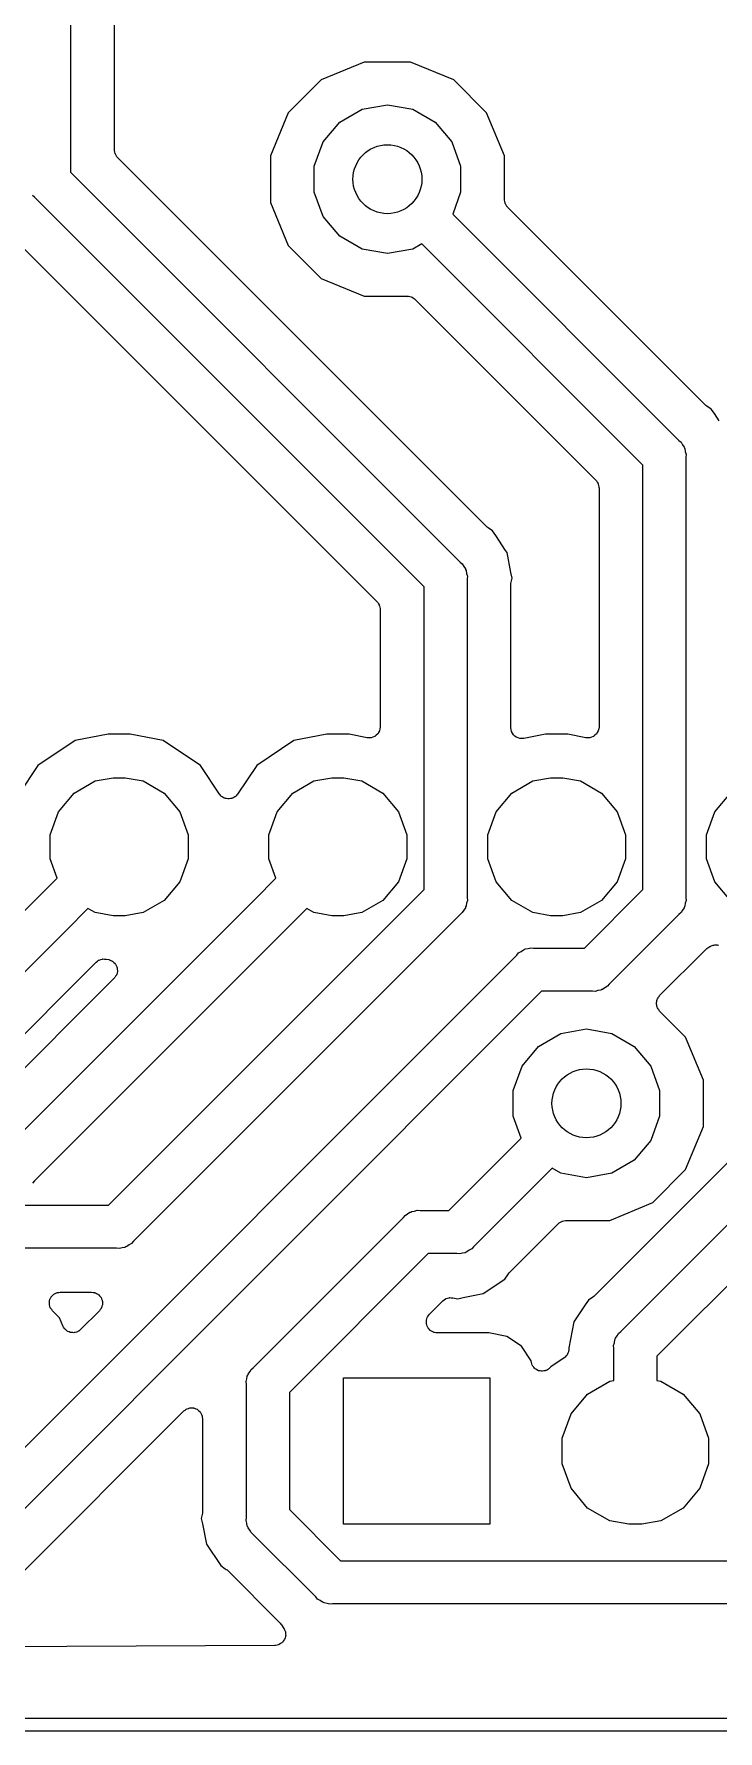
# Model space of a CAD drawing. Extents: x 92.1 to 192.1, y -135.1 to -45.9.
# Drawn here: x 171.53 to 179.47, y -135.07 to -115.38 of the extents above; entities that cross this region are included whole.
import ezdxf

# ---------------------------------------------------------------- set-up
doc = ezdxf.new("R2010")
doc.units = 0
doc.header["$MEASUREMENT"] = 0
doc.layers.add('BLACK', color=7, linetype='CONTINUOUS')

msp = doc.modelspace()

# ---------------------------------------------------------------- linework, layer by layer
at = {"layer": 'BLACK', "linetype": 'CONTINUOUS'}
for p, q in [((171.954, -112.518), (171.954, -116.99)), ((172.462, -116.727), (172.462, -113.153)), ((175.362, -115.712), (174.863, -115.918)), ((175.902, -115.712), (175.362, -115.712)), ((176.402, -115.918), (175.902, -115.712)), ((174.863, -115.918), (174.481, -116.3)), ((176.784, -116.3), (176.402, -115.918)), ((174.481, -116.3), (174.274, -116.8)), ((175.078, -116.408), (175.337, -116.259)), ((175.337, -116.259), (175.632, -116.207)), ((175.632, -116.207), (175.928, -116.259)), ((175.928, -116.259), (176.187, -116.408)), ((176.99, -116.8), (176.784, -116.3)), ((174.885, -116.638), (175.078, -116.408)), ((176.187, -116.408), (176.38, -116.638)), ((172.463, -116.733), (172.462, -116.727)), ((172.462, -116.738), (172.463, -116.733)), ((172.467, -116.755), (172.462, -116.738)), ((172.47, -116.771), (172.467, -116.755)), ((174.782, -116.92), (174.885, -116.638)), ((176.38, -116.638), (176.482, -116.92)), ((172.472, -116.776), (172.47, -116.771)), ((172.474, -116.781), (172.472, -116.776)), ((172.483, -116.795), (172.474, -116.781)), ((172.492, -116.809), (172.483, -116.795)), ((172.496, -116.813), (172.492, -116.809)), ((172.499, -116.817), (172.496, -116.813)), ((176.781, -121.099), (172.499, -116.817)), ((174.274, -116.8), (174.274, -117.34)), ((174.782, -117.22), (174.782, -116.92)), ((176.482, -116.92), (176.482, -117.22)), ((176.99, -117.303), (176.99, -116.8)), ((171.954, -116.99), (176.476, -121.512)), ((171.535, -117.278), (171.51, -117.257)), ((176.057, -121.8), (171.535, -117.278)), ((174.274, -117.34), (174.481, -117.839)), ((174.885, -117.501), (174.782, -117.22)), ((176.482, -117.22), (176.39, -117.474)), ((176.991, -117.309), (176.99, -117.303)), ((176.991, -117.314), (176.991, -117.309)), ((176.995, -117.33), (176.991, -117.314)), ((176.998, -117.347), (176.995, -117.33)), ((177.001, -117.351), (176.998, -117.347)), ((177.002, -117.357), (177.001, -117.351)), ((175.078, -117.731), (174.885, -117.501)), ((176.39, -117.474), (179.016, -120.1)), ((177.012, -117.37), (177.002, -117.357)), ((177.02, -117.385), (177.012, -117.37)), ((177.024, -117.388), (177.02, -117.385)), ((177.028, -117.393), (177.024, -117.388)), ((179.321, -119.686), (177.028, -117.393)), ((171.23, -117.692), (175.512, -121.974)), ((175.337, -117.881), (175.078, -117.731)), ((174.481, -117.839), (174.863, -118.221)), ((175.632, -117.933), (175.337, -117.881)), ((175.928, -117.881), (175.632, -117.933)), ((176.03, -117.821), (175.928, -117.881)), ((178.597, -120.388), (176.03, -117.821)), ((174.863, -118.221), (175.362, -118.428)), ((175.362, -118.428), (175.866, -118.428)), ((175.866, -118.428), (175.871, -118.429)), ((175.871, -118.429), (175.877, -118.428)), ((175.877, -118.428), (175.893, -118.432)), ((175.893, -118.432), (175.909, -118.435)), ((175.909, -118.435), (175.914, -118.438)), ((175.914, -118.438), (175.919, -118.44)), ((175.919, -118.44), (175.933, -118.449)), ((175.933, -118.449), (175.947, -118.457)), ((175.947, -118.457), (175.951, -118.462)), ((175.951, -118.462), (175.956, -118.465)), ((175.956, -118.465), (178.052, -120.561)), ((179.331, -119.694), (179.321, -119.686)), ((179.34, -119.702), (179.331, -119.694)), ((179.393, -119.738), (179.34, -119.702)), ((179.429, -119.79), (179.393, -119.738)), ((179.483, -119.872), (179.429, -119.79)), ((179.016, -120.1), (179.041, -120.121)), ((179.041, -120.121), (179.058, -120.15)), ((179.058, -120.15), (179.077, -120.177)), ((179.077, -120.177), (179.08, -120.188)), ((179.08, -120.188), (179.085, -120.197)), ((179.085, -120.197), (179.091, -120.23)), ((179.091, -120.23), (179.1, -120.262)), ((179.1, -120.262), (179.097, -120.295)), ((179.097, -120.295), (179.097, -125.405)), ((178.597, -125.312), (178.597, -120.388)), ((178.052, -120.561), (178.055, -120.565)), ((178.055, -120.565), (178.059, -120.569)), ((178.059, -120.569), (178.067, -120.583)), ((178.067, -120.583), (178.077, -120.597)), ((178.077, -120.597), (178.078, -120.602)), ((178.078, -120.602), (178.081, -120.607)), ((178.081, -120.607), (178.084, -120.624)), ((178.084, -120.624), (178.088, -120.64)), ((178.088, -120.64), (178.088, -120.645)), ((178.088, -120.645), (178.089, -120.651)), ((178.089, -120.651), (178.089, -123.425)), ((176.791, -121.106), (176.781, -121.099)), ((176.8, -121.115), (176.791, -121.106)), ((176.853, -121.15), (176.8, -121.115)), ((176.889, -121.203), (176.853, -121.15)), ((177.005, -121.377), (176.889, -121.203)), ((176.889, -121.203), (176.889, -121.203)), ((177.021, -121.401), (177.005, -121.377)), ((177.067, -121.634), (177.021, -121.401)), ((176.476, -121.512), (176.501, -121.534)), ((176.501, -121.534), (176.518, -121.562)), ((176.518, -121.562), (176.537, -121.59)), ((176.537, -121.59), (176.54, -121.6)), ((176.54, -121.6), (176.545, -121.61)), ((176.545, -121.61), (176.551, -121.643)), ((176.551, -121.643), (176.56, -121.675)), ((176.56, -121.675), (176.557, -121.708)), ((177.08, -121.697), (177.067, -121.634)), ((177.067, -121.634), (177.067, -121.634)), ((176.057, -125.312), (176.057, -121.8)), ((176.557, -121.708), (176.557, -125.405)), ((177.065, -121.784), (177.067, -121.772)), ((177.065, -123.433), (177.065, -121.784)), ((177.067, -121.759), (177.08, -121.697)), ((177.067, -121.772), (177.067, -121.759)), ((175.512, -121.974), (175.515, -121.978)), ((175.515, -121.978), (175.519, -121.982)), ((175.519, -121.982), (175.527, -121.996)), ((175.527, -121.996), (175.537, -122.01)), ((175.537, -122.01), (175.538, -122.015)), ((175.538, -122.015), (175.541, -122.02)), ((175.541, -122.02), (175.544, -122.036)), ((175.544, -122.036), (175.548, -122.052)), ((175.548, -122.052), (175.548, -122.058)), ((175.548, -122.058), (175.549, -122.063)), ((175.549, -122.063), (175.549, -123.425)), ((175.545, -123.448), (175.541, -123.469)), ((175.549, -123.428), (175.545, -123.448)), ((175.549, -123.425), (175.549, -123.426)), ((175.549, -123.426), (175.549, -123.428)), ((177.065, -123.434), (177.065, -123.433)), ((177.065, -123.436), (177.065, -123.434)), ((177.069, -123.456), (177.065, -123.436)), ((177.072, -123.476), (177.069, -123.456)), ((178.085, -123.448), (178.081, -123.469)), ((178.089, -123.428), (178.085, -123.448)), ((178.089, -123.425), (178.089, -123.426)), ((178.089, -123.426), (178.089, -123.428)), ((172.006, -123.583), (171.574, -123.873)), ((172.388, -123.508), (172.006, -123.583)), ((172.646, -123.508), (172.388, -123.508)), ((173.027, -123.583), (172.646, -123.508)), ((173.46, -123.873), (173.027, -123.583)), ((174.546, -123.583), (174.114, -123.873)), ((174.928, -123.508), (174.546, -123.583)), ((175.186, -123.508), (174.928, -123.508)), ((175.397, -123.55), (175.186, -123.508)), ((175.398, -123.55), (175.397, -123.55)), ((175.4, -123.55), (175.398, -123.55)), ((175.42, -123.55), (175.4, -123.55)), ((175.441, -123.551), (175.42, -123.55)), ((175.442, -123.55), (175.441, -123.551)), ((175.444, -123.55), (175.442, -123.55)), ((175.463, -123.543), (175.444, -123.55)), ((175.483, -123.536), (175.463, -123.543)), ((175.484, -123.536), (175.483, -123.536)), ((175.485, -123.535), (175.484, -123.536)), ((175.501, -123.522), (175.485, -123.535)), ((175.517, -123.509), (175.501, -123.522)), ((175.518, -123.508), (175.517, -123.509)), ((175.519, -123.507), (175.518, -123.508)), ((175.529, -123.489), (175.519, -123.507)), ((175.54, -123.471), (175.529, -123.489)), ((175.541, -123.469), (175.54, -123.47)), ((175.54, -123.47), (175.54, -123.471)), ((177.073, -123.478), (177.072, -123.476)), ((177.073, -123.479), (177.073, -123.478)), ((177.084, -123.497), (177.073, -123.479)), ((177.095, -123.515), (177.084, -123.497)), ((177.096, -123.516), (177.095, -123.515)), ((177.096, -123.517), (177.096, -123.516)), ((177.112, -123.53), (177.096, -123.517)), ((177.128, -123.543), (177.112, -123.53)), ((177.13, -123.544), (177.128, -123.543)), ((177.131, -123.544), (177.13, -123.544)), ((177.15, -123.551), (177.131, -123.544)), ((177.17, -123.558), (177.15, -123.551)), ((177.171, -123.558), (177.17, -123.558)), ((177.172, -123.559), (177.171, -123.558)), ((177.193, -123.558), (177.172, -123.559)), ((177.214, -123.558), (177.193, -123.558)), ((177.215, -123.558), (177.214, -123.558)), ((177.217, -123.558), (177.215, -123.558)), ((177.468, -123.508), (177.217, -123.558)), ((177.726, -123.508), (177.468, -123.508)), ((177.937, -123.55), (177.726, -123.508)), ((177.938, -123.55), (177.937, -123.55)), ((177.94, -123.55), (177.938, -123.55)), ((177.96, -123.55), (177.94, -123.55)), ((177.981, -123.551), (177.96, -123.55)), ((177.982, -123.55), (177.981, -123.551)), ((177.984, -123.55), (177.982, -123.55)), ((178.003, -123.543), (177.984, -123.55)), ((178.023, -123.536), (178.003, -123.543)), ((178.024, -123.536), (178.023, -123.536)), ((178.025, -123.535), (178.024, -123.536)), ((178.041, -123.522), (178.025, -123.535)), ((178.057, -123.509), (178.041, -123.522)), ((178.058, -123.508), (178.057, -123.509)), ((178.059, -123.507), (178.058, -123.508)), ((178.069, -123.489), (178.059, -123.507)), ((178.08, -123.471), (178.069, -123.489)), ((178.081, -123.469), (178.08, -123.47)), ((178.08, -123.47), (178.08, -123.471)), ((171.574, -123.873), (171.352, -124.204)), ((172.239, -124.052), (172.447, -124.016)), ((172.447, -124.016), (172.587, -124.016)), ((172.587, -124.016), (172.795, -124.052)), ((173.681, -124.204), (173.46, -123.873)), ((174.114, -123.873), (173.892, -124.204)), ((174.779, -124.052), (174.987, -124.016)), ((174.987, -124.016), (175.127, -124.016)), ((175.127, -124.016), (175.335, -124.052)), ((177.319, -124.052), (177.527, -124.016)), ((177.527, -124.016), (177.667, -124.016)), ((177.667, -124.016), (177.875, -124.052)), ((171.813, -124.409), (171.995, -124.193)), ((171.995, -124.193), (172.239, -124.052)), ((172.795, -124.052), (173.039, -124.193)), ((173.039, -124.193), (173.22, -124.409)), ((173.691, -124.214), (173.681, -124.204)), ((173.699, -124.225), (173.691, -124.214)), ((173.706, -124.23), (173.699, -124.225)), ((173.712, -124.236), (173.706, -124.23)), ((173.724, -124.242), (173.712, -124.236)), ((173.736, -124.25), (173.724, -124.242)), ((173.849, -124.242), (173.838, -124.25)), ((173.862, -124.236), (173.849, -124.242)), ((173.868, -124.23), (173.862, -124.236)), ((173.875, -124.225), (173.868, -124.23)), ((173.883, -124.214), (173.875, -124.225)), ((173.892, -124.204), (173.883, -124.214)), ((174.353, -124.409), (174.535, -124.193)), ((174.535, -124.193), (174.779, -124.052)), ((175.335, -124.052), (175.579, -124.193)), ((175.579, -124.193), (175.76, -124.409)), ((176.893, -124.409), (177.075, -124.193)), ((177.075, -124.193), (177.319, -124.052)), ((177.875, -124.052), (178.119, -124.193)), ((178.119, -124.193), (178.3, -124.409)), ((179.433, -124.409), (179.615, -124.193)), ((171.717, -124.675), (171.813, -124.409)), ((173.22, -124.409), (173.317, -124.675)), ((173.744, -124.252), (173.736, -124.25)), ((173.751, -124.255), (173.744, -124.252)), ((173.765, -124.257), (173.751, -124.255)), ((173.778, -124.26), (173.765, -124.257)), ((173.787, -124.259), (173.778, -124.26)), ((173.795, -124.26), (173.787, -124.259)), ((173.809, -124.257), (173.795, -124.26)), ((173.822, -124.255), (173.809, -124.257)), ((173.83, -124.252), (173.822, -124.255)), ((173.838, -124.25), (173.83, -124.252)), ((174.257, -124.675), (174.353, -124.409)), ((175.76, -124.409), (175.857, -124.675)), ((176.797, -124.675), (176.893, -124.409)), ((178.3, -124.409), (178.397, -124.675)), ((179.337, -124.675), (179.433, -124.409)), ((171.717, -124.957), (171.717, -124.675)), ((173.317, -124.675), (173.317, -124.957)), ((174.257, -124.957), (174.257, -124.675)), ((175.857, -124.675), (175.857, -124.957)), ((176.797, -124.957), (176.797, -124.675)), ((178.397, -124.675), (178.397, -124.957)), ((179.337, -124.957), (179.337, -124.675)), ((171.798, -125.181), (171.717, -124.957)), ((173.317, -124.957), (173.22, -125.222)), ((174.338, -125.181), (174.257, -124.957)), ((175.857, -124.957), (175.76, -125.222)), ((176.893, -125.222), (176.797, -124.957)), ((178.397, -124.957), (178.3, -125.222)), ((179.433, -125.222), (179.337, -124.957)), ((171.555, -125.423), (171.798, -125.181)), ((173.22, -125.222), (173.039, -125.438)), ((174.095, -125.423), (174.338, -125.181)), ((175.76, -125.222), (175.579, -125.438)), ((177.075, -125.438), (176.893, -125.222)), ((178.3, -125.222), (178.119, -125.438)), ((179.615, -125.438), (179.433, -125.222)), ((169.529, -127.45), (171.555, -125.423)), ((171.245, -128.274), (174.095, -125.423)), ((171.555, -125.423), (171.555, -125.423)), ((172.395, -128.974), (176.057, -125.312)), ((174.095, -125.423), (174.095, -125.423)), ((176.557, -125.405), (176.56, -125.438)), ((177.919, -125.99), (178.597, -125.312)), ((179.097, -125.405), (179.1, -125.438)), ((172.155, -125.531), (171.909, -125.777)), ((172.239, -125.579), (172.155, -125.531)), ((172.447, -125.616), (172.239, -125.579)), ((172.587, -125.616), (172.447, -125.616)), ((172.795, -125.579), (172.587, -125.616)), ((176.476, -125.6), (172.683, -129.393)), ((173.039, -125.438), (172.795, -125.579)), ((174.695, -125.531), (174.449, -125.777)), ((174.779, -125.579), (174.695, -125.531)), ((174.987, -125.616), (174.779, -125.579)), ((175.127, -125.616), (174.987, -125.616)), ((175.335, -125.579), (175.127, -125.616)), ((175.579, -125.438), (175.335, -125.579)), ((176.501, -125.579), (176.476, -125.6)), ((176.518, -125.55), (176.501, -125.579)), ((176.537, -125.523), (176.518, -125.55)), ((176.54, -125.512), (176.537, -125.523)), ((176.545, -125.502), (176.54, -125.512)), ((176.551, -125.47), (176.545, -125.502)), ((176.56, -125.438), (176.551, -125.47)), ((177.319, -125.579), (177.075, -125.438)), ((177.527, -125.616), (177.319, -125.579)), ((177.667, -125.616), (177.527, -125.616)), ((177.875, -125.579), (177.667, -125.616)), ((178.119, -125.438), (177.875, -125.579)), ((179.016, -125.6), (178.207, -126.409)), ((179.041, -125.579), (179.016, -125.6)), ((179.058, -125.55), (179.041, -125.579)), ((179.077, -125.523), (179.058, -125.55)), ((179.08, -125.512), (179.077, -125.523)), ((179.085, -125.502), (179.08, -125.512)), ((179.091, -125.47), (179.085, -125.502)), ((179.1, -125.438), (179.091, -125.47)), ((171.909, -125.777), (169.817, -127.869)), ((174.449, -125.777), (171.533, -128.693)), ((171.909, -125.777), (171.909, -125.777)), ((174.449, -125.777), (174.449, -125.777)), ((177.184, -126.029), (177.211, -126.01)), ((177.211, -126.01), (177.222, -126.007)), ((177.222, -126.007), (177.232, -126.001)), ((177.232, -126.001), (177.265, -125.996)), ((177.265, -125.996), (177.297, -125.987)), ((177.297, -125.987), (177.33, -125.99)), ((177.33, -125.99), (177.919, -125.99)), ((178.793, -126.542), (179.321, -126.013)), ((179.321, -126.013), (179.331, -126.006)), ((179.331, -126.006), (179.34, -125.997)), ((179.34, -125.997), (179.375, -125.974)), ((179.375, -125.974), (179.383, -125.971)), ((179.383, -125.971), (179.39, -125.966)), ((179.39, -125.966), (179.403, -125.962)), ((179.403, -125.962), (179.416, -125.956)), ((179.416, -125.956), (179.424, -125.956)), ((179.424, -125.956), (179.432, -125.953)), ((179.432, -125.953), (179.446, -125.954)), ((179.446, -125.954), (179.46, -125.953)), ((179.46, -125.953), (179.468, -125.956)), ((179.468, -125.956), (179.476, -125.956)), ((170.602, -132.603), (177.134, -126.071)), ((170.855, -127.549), (172.251, -126.154)), ((172.251, -126.154), (172.265, -126.144)), ((172.265, -126.144), (172.279, -126.132)), ((172.279, -126.132), (172.283, -126.131)), ((172.283, -126.131), (172.287, -126.129)), ((172.287, -126.129), (172.304, -126.124)), ((172.304, -126.124), (172.321, -126.118)), ((172.321, -126.118), (172.325, -126.118)), ((172.325, -126.118), (172.329, -126.117)), ((172.329, -126.117), (172.347, -126.119)), ((172.347, -126.119), (172.365, -126.119)), ((172.365, -126.119), (172.396, -126.125)), ((172.396, -126.125), (172.4, -126.127)), ((172.4, -126.127), (172.404, -126.127)), ((172.404, -126.127), (172.42, -126.135)), ((172.42, -126.135), (172.437, -126.141)), ((172.437, -126.141), (172.44, -126.144)), ((172.44, -126.144), (172.444, -126.146)), ((172.444, -126.146), (172.457, -126.158)), ((172.457, -126.158), (172.47, -126.17)), ((172.47, -126.17), (172.472, -126.174)), ((172.472, -126.174), (172.475, -126.177)), ((172.475, -126.177), (172.483, -126.193)), ((172.483, -126.193), (172.491, -126.209)), ((172.491, -126.209), (172.492, -126.213)), ((172.492, -126.213), (172.494, -126.217)), ((177.134, -126.071), (177.156, -126.046)), ((177.156, -126.046), (177.184, -126.029)), ((172.461, -126.34), (171.072, -127.729)), ((172.463, -126.336), (172.461, -126.34)), ((172.467, -126.333), (172.463, -126.336)), ((172.476, -126.318), (172.467, -126.333)), ((172.486, -126.303), (172.476, -126.318)), ((172.487, -126.299), (172.486, -126.303)), ((172.489, -126.296), (172.487, -126.299)), ((172.493, -126.278), (172.489, -126.296)), ((172.498, -126.261), (172.493, -126.278)), ((172.494, -126.217), (172.495, -126.235)), ((172.495, -126.235), (172.498, -126.253)), ((172.498, -126.253), (172.497, -126.257)), ((172.497, -126.257), (172.498, -126.261)), ((178.207, -126.409), (178.186, -126.434)), ((177.422, -126.49), (170.901, -133.011)), ((178.012, -126.49), (177.422, -126.49)), ((178.045, -126.493), (178.012, -126.49)), ((178.077, -126.484), (178.045, -126.493)), ((178.109, -126.479), (178.077, -126.484)), ((178.119, -126.473), (178.109, -126.479)), ((178.13, -126.47), (178.119, -126.473)), ((178.157, -126.451), (178.13, -126.47)), ((178.186, -126.434), (178.157, -126.451)), ((178.756, -126.621), (178.759, -126.61)), ((178.759, -126.61), (178.76, -126.599)), ((178.76, -126.599), (178.764, -126.589)), ((178.764, -126.589), (178.767, -126.578)), ((178.767, -126.578), (178.774, -126.569)), ((178.774, -126.569), (178.778, -126.559)), ((178.778, -126.559), (178.786, -126.551)), ((178.786, -126.551), (178.793, -126.542)), ((178.757, -126.632), (178.756, -126.621)), ((178.756, -126.643), (178.757, -126.632)), ((178.759, -126.653), (178.756, -126.643)), ((178.76, -126.664), (178.759, -126.653)), ((178.764, -126.675), (178.76, -126.664)), ((178.767, -126.685), (178.764, -126.675)), ((178.774, -126.694), (178.767, -126.685)), ((178.778, -126.704), (178.774, -126.694)), ((178.786, -126.712), (178.778, -126.704)), ((178.793, -126.721), (178.786, -126.712)), ((179.094, -127.023), (178.793, -126.721)), ((177.388, -127.131), (177.647, -126.981)), ((177.647, -126.981), (177.943, -126.929)), ((177.943, -126.929), (178.238, -126.981)), ((178.238, -126.981), (178.497, -127.131)), ((177.195, -127.36), (177.388, -127.131)), ((181.029, -127.034), (178.037, -130.026)), ((178.497, -127.131), (178.69, -127.36)), ((179.301, -127.522), (179.094, -127.023)), ((177.093, -127.642), (177.195, -127.36)), ((178.342, -130.439), (181.443, -127.339)), ((178.69, -127.36), (178.793, -127.642)), ((179.301, -128.062), (179.301, -127.522)), ((177.093, -127.942), (177.093, -127.642)), ((181.731, -127.758), (178.761, -130.727)), ((178.793, -127.642), (178.793, -127.942)), ((177.185, -128.196), (177.093, -127.942)), ((178.793, -127.942), (178.69, -128.224)), ((179.094, -128.561), (179.301, -128.062)), ((176.345, -129.036), (177.185, -128.196)), ((178.69, -128.224), (178.497, -128.453)), ((177.545, -128.544), (176.633, -129.455)), ((177.647, -128.603), (177.545, -128.544)), ((178.497, -128.453), (178.238, -128.603)), ((178.712, -128.943), (179.094, -128.561)), ((171.533, -128.693), (171.512, -128.718)), ((177.943, -128.655), (177.647, -128.603)), ((178.238, -128.603), (177.943, -128.655)), ((178.213, -129.15), (178.712, -128.943)), ((133.188, -128.974), (172.395, -128.974)), ((174.075, -130.859), (175.817, -129.117)), ((175.817, -129.117), (175.838, -129.092)), ((175.838, -129.092), (175.867, -129.075)), ((175.867, -129.075), (175.894, -129.056)), ((175.894, -129.056), (175.905, -129.053)), ((175.905, -129.053), (175.914, -129.047)), ((175.914, -129.047), (175.947, -129.042)), ((175.947, -129.042), (175.979, -129.033)), ((175.979, -129.033), (176.012, -129.036)), ((176.012, -129.036), (176.345, -129.036)), ((177.642, -129.171), (177.656, -129.162)), ((177.656, -129.162), (177.661, -129.16)), ((177.661, -129.16), (177.666, -129.158)), ((177.666, -129.158), (177.682, -129.155)), ((177.682, -129.155), (177.698, -129.15)), ((177.698, -129.15), (177.704, -129.151)), ((177.704, -129.151), (177.709, -129.15)), ((177.709, -129.15), (178.213, -129.15)), ((177.046, -129.76), (177.619, -129.187)), ((177.619, -129.187), (177.624, -129.184)), ((177.624, -129.184), (177.628, -129.18)), ((177.628, -129.18), (177.642, -129.171)), ((172.487, -129.474), (133.096, -129.474)), ((172.521, -129.477), (172.487, -129.474)), ((172.553, -129.468), (172.521, -129.477)), ((172.585, -129.463), (172.553, -129.468)), ((172.595, -129.457), (172.585, -129.463)), ((172.606, -129.454), (172.595, -129.457)), ((172.633, -129.435), (172.606, -129.454)), ((172.662, -129.418), (172.633, -129.435)), ((172.683, -129.393), (172.662, -129.418)), ((176.105, -129.536), (174.494, -131.147)), ((176.438, -129.536), (176.105, -129.536)), ((176.471, -129.539), (176.438, -129.536)), ((176.503, -129.53), (176.471, -129.539)), ((176.536, -129.525), (176.503, -129.53)), ((176.545, -129.519), (176.536, -129.525)), ((176.556, -129.516), (176.545, -129.519)), ((176.583, -129.497), (176.556, -129.516)), ((176.612, -129.48), (176.583, -129.497)), ((176.633, -129.455), (176.612, -129.48)), ((177.039, -129.771), (177.046, -129.76)), ((176.744, -130), (176.995, -129.832)), ((176.995, -129.832), (177.031, -129.78)), ((177.031, -129.78), (177.039, -129.771)), ((171.707, -130.12), (171.708, -130.104)), ((171.708, -130.125), (171.707, -130.12)), ((171.708, -130.087), (171.71, -130.082)), ((171.708, -130.104), (171.708, -130.087)), ((171.708, -130.131), (171.708, -130.125)), ((171.714, -130.147), (171.708, -130.131)), ((171.71, -130.076), (171.717, -130.061)), ((171.71, -130.082), (171.71, -130.076)), ((171.718, -130.163), (171.714, -130.147)), ((171.717, -130.061), (171.723, -130.046)), ((171.723, -130.046), (171.727, -130.041)), ((171.727, -130.041), (171.729, -130.036)), ((171.729, -130.036), (171.741, -130.024)), ((171.741, -130.024), (171.751, -130.012)), ((171.751, -130.012), (171.756, -130.009)), ((171.756, -130.009), (171.76, -130.005)), ((171.76, -130.005), (171.775, -129.998)), ((171.775, -129.998), (171.79, -129.99)), ((171.79, -129.99), (171.795, -129.989)), ((171.795, -129.989), (171.8, -129.986)), ((171.8, -129.986), (171.817, -129.985)), ((171.817, -129.985), (171.833, -129.982)), ((171.833, -129.982), (172.198, -129.982)), ((172.198, -129.982), (172.214, -129.985)), ((172.214, -129.985), (172.231, -129.986)), ((172.231, -129.986), (172.236, -129.989)), ((172.236, -129.989), (172.242, -129.99)), ((172.242, -129.99), (172.256, -129.998)), ((172.256, -129.998), (172.271, -130.005)), ((172.271, -130.005), (172.275, -130.009)), ((172.275, -130.009), (172.28, -130.012)), ((172.28, -130.012), (172.29, -130.024)), ((172.29, -130.024), (172.302, -130.036)), ((172.302, -130.036), (172.304, -130.041)), ((172.304, -130.041), (172.308, -130.046)), ((172.308, -130.046), (172.314, -130.061)), ((172.317, -130.147), (172.313, -130.163)), ((172.314, -130.061), (172.321, -130.076)), ((172.323, -130.131), (172.317, -130.147)), ((172.321, -130.076), (172.321, -130.082)), ((172.321, -130.082), (172.323, -130.087)), ((172.323, -130.087), (172.323, -130.104)), ((172.323, -130.104), (172.325, -130.12)), ((172.325, -130.12), (172.323, -130.125)), ((172.323, -130.125), (172.323, -130.131)), ((176.12, -130.239), (176.277, -130.082)), ((176.277, -130.082), (176.292, -130.072)), ((176.292, -130.072), (176.306, -130.061)), ((176.306, -130.061), (176.31, -130.059)), ((176.31, -130.059), (176.313, -130.057)), ((176.313, -130.057), (176.33, -130.052)), ((176.33, -130.052), (176.347, -130.047)), ((176.347, -130.047), (176.352, -130.047)), ((176.352, -130.047), (176.356, -130.046)), ((176.356, -130.046), (176.374, -130.047)), ((176.374, -130.047), (176.392, -130.047)), ((176.392, -130.047), (176.449, -130.059)), ((176.449, -130.059), (176.511, -130.046)), ((176.511, -130.046), (176.744, -130)), ((176.511, -130.046), (176.511, -130.046)), ((177.929, -130.13), (177.797, -130.328)), ((177.965, -130.077), (177.929, -130.13)), ((177.929, -130.13), (177.929, -130.13)), ((178.018, -130.042), (177.965, -130.077)), ((178.027, -130.033), (178.018, -130.042)), ((178.037, -130.026), (178.027, -130.033)), ((171.721, -130.167), (171.718, -130.163)), ((171.723, -130.173), (171.721, -130.167)), ((171.734, -130.185), (171.723, -130.173)), ((171.743, -130.199), (171.734, -130.185)), ((171.823, -130.279), (171.743, -130.199)), ((171.863, -130.375), (171.823, -130.279)), ((172.288, -130.199), (172.07, -130.416)), ((172.297, -130.185), (172.288, -130.199)), ((172.308, -130.173), (172.297, -130.185)), ((172.31, -130.167), (172.308, -130.173)), ((172.313, -130.163), (172.31, -130.167)), ((176.084, -130.317), (176.085, -130.312)), ((176.085, -130.334), (176.084, -130.317)), ((176.085, -130.307), (176.091, -130.291)), ((176.085, -130.312), (176.085, -130.307)), ((176.085, -130.351), (176.085, -130.334)), ((176.087, -130.356), (176.085, -130.351)), ((176.091, -130.291), (176.095, -130.275)), ((176.095, -130.275), (176.098, -130.27)), ((176.098, -130.27), (176.1, -130.265)), ((176.1, -130.265), (176.111, -130.252)), ((176.111, -130.252), (176.12, -130.239)), ((177.797, -130.328), (177.738, -130.627)), ((171.871, -130.387), (171.863, -130.375)), ((171.877, -130.399), (171.871, -130.387)), ((171.882, -130.405), (171.877, -130.399)), ((171.887, -130.412), (171.882, -130.405)), ((171.898, -130.421), (171.887, -130.412)), ((171.908, -130.431), (171.898, -130.421)), ((171.915, -130.434), (171.908, -130.431)), ((171.922, -130.439), (171.915, -130.434)), ((171.935, -130.443), (171.922, -130.439)), ((171.948, -130.449), (171.935, -130.443)), ((171.956, -130.45), (171.948, -130.449)), ((171.964, -130.452), (171.956, -130.45)), ((171.978, -130.452), (171.964, -130.452)), ((171.992, -130.453), (171.978, -130.452)), ((172, -130.451), (171.992, -130.453)), ((172.008, -130.451), (172, -130.451)), ((172.021, -130.445), (172.008, -130.451)), ((172.034, -130.442), (172.021, -130.445)), ((172.041, -130.437), (172.034, -130.442)), ((172.049, -130.434), (172.041, -130.437)), ((172.059, -130.424), (172.049, -130.434)), ((172.07, -130.416), (172.059, -130.424)), ((176.088, -130.361), (176.087, -130.356)), ((176.095, -130.376), (176.088, -130.361)), ((176.1, -130.392), (176.095, -130.376)), ((176.104, -130.396), (176.1, -130.392)), ((176.106, -130.401), (176.104, -130.396)), ((176.118, -130.413), (176.106, -130.401)), ((176.129, -130.426), (176.118, -130.413)), ((176.133, -130.429), (176.129, -130.426)), ((176.137, -130.433), (176.133, -130.429)), ((176.152, -130.44), (176.137, -130.433)), ((176.167, -130.448), (176.152, -130.44)), ((176.172, -130.449), (176.167, -130.448)), ((176.177, -130.451), (176.172, -130.449)), ((176.194, -130.453), (176.177, -130.451)), ((176.21, -130.456), (176.194, -130.453)), ((176.809, -130.456), (176.21, -130.456)), ((177.019, -130.497), (176.809, -130.456)), ((177.187, -130.61), (177.019, -130.497)), ((178.267, -130.57), (178.273, -130.537)), ((178.273, -130.537), (178.278, -130.527)), ((178.278, -130.527), (178.281, -130.517)), ((178.281, -130.517), (178.3, -130.489)), ((178.3, -130.489), (178.317, -130.461)), ((178.317, -130.461), (178.342, -130.439)), ((177.3, -130.778), (177.187, -130.61)), ((177.689, -130.741), (177.683, -130.746)), ((177.696, -130.736), (177.689, -130.741)), ((177.705, -130.725), (177.696, -130.736)), ((177.715, -130.716), (177.705, -130.725)), ((177.718, -130.708), (177.715, -130.716)), ((177.724, -130.702), (177.718, -130.708)), ((177.728, -130.689), (177.724, -130.702)), ((177.734, -130.676), (177.728, -130.689)), ((177.735, -130.668), (177.734, -130.676)), ((177.738, -130.66), (177.735, -130.668)), ((177.739, -130.632), (177.737, -130.646)), ((177.737, -130.646), (177.738, -130.66)), ((177.738, -130.627), (177.739, -130.632)), ((178.258, -130.602), (178.267, -130.57)), ((178.261, -130.635), (178.258, -130.602)), ((178.261, -131.007), (178.261, -130.635)), ((178.761, -130.727), (178.761, -131.007)), ((174.011, -130.947), (174.014, -130.936)), ((174.014, -130.936), (174.033, -130.909)), ((174.033, -130.909), (174.05, -130.88)), ((174.05, -130.88), (174.075, -130.859)), ((177.304, -130.798), (177.3, -130.778)), ((177.31, -130.814), (177.304, -130.798)), ((177.314, -130.83), (177.31, -130.814)), ((177.318, -130.834), (177.314, -130.83)), ((177.32, -130.84), (177.318, -130.834)), ((177.331, -130.852), (177.32, -130.84)), ((177.341, -130.865), (177.331, -130.852)), ((177.345, -130.868), (177.341, -130.865)), ((177.349, -130.873), (177.345, -130.868)), ((177.363, -130.881), (177.349, -130.873)), ((177.377, -130.89), (177.363, -130.881)), ((177.383, -130.891), (177.377, -130.89)), ((177.388, -130.894), (177.383, -130.891)), ((177.404, -130.896), (177.388, -130.894)), ((177.42, -130.9), (177.404, -130.896)), ((177.426, -130.9), (177.42, -130.9)), ((177.431, -130.901), (177.426, -130.9)), ((177.447, -130.897), (177.431, -130.901)), ((177.464, -130.896), (177.447, -130.897)), ((177.469, -130.893), (177.464, -130.896)), ((177.474, -130.892), (177.469, -130.893)), ((177.489, -130.883), (177.474, -130.892)), ((177.503, -130.876), (177.489, -130.883)), ((177.507, -130.872), (177.503, -130.876)), ((177.512, -130.869), (177.507, -130.872)), ((177.523, -130.856), (177.512, -130.869)), ((177.53, -130.848), (177.523, -130.856)), ((177.683, -130.746), (177.53, -130.848)), ((173.991, -131.021), (174, -130.989)), ((173.994, -131.054), (173.991, -131.021)), ((173.994, -132.598), (173.994, -131.054)), ((174, -130.989), (174.005, -130.956)), ((174.005, -130.956), (174.011, -130.947)), ((175.121, -132.676), (175.121, -130.976)), ((175.121, -130.976), (176.821, -130.976)), ((176.821, -130.976), (176.821, -132.676)), ((177.956, -131.165), (178.216, -131.015)), ((178.216, -131.015), (178.261, -131.007)), ((178.761, -131.007), (178.806, -131.015)), ((178.806, -131.015), (179.066, -131.165)), ((173.301, -131.339), (173.305, -131.336)), ((173.305, -131.336), (173.321, -131.332)), ((173.321, -131.332), (173.337, -131.326)), ((173.337, -131.326), (173.343, -131.326)), ((173.343, -131.326), (173.348, -131.325)), ((173.348, -131.325), (173.364, -131.326)), ((173.364, -131.326), (173.381, -131.326)), ((173.381, -131.326), (173.386, -131.328)), ((173.386, -131.328), (173.392, -131.329)), ((173.392, -131.329), (173.407, -131.336)), ((173.407, -131.336), (173.423, -131.341)), ((174.494, -131.147), (174.494, -132.505)), ((177.764, -131.394), (177.956, -131.165)), ((179.066, -131.165), (179.259, -131.394)), ((171.314, -133.316), (173.269, -131.361)), ((173.269, -131.361), (173.283, -131.352)), ((173.283, -131.352), (173.296, -131.341)), ((173.296, -131.341), (173.301, -131.339)), ((173.423, -131.341), (173.427, -131.345)), ((173.427, -131.345), (173.432, -131.347)), ((173.432, -131.347), (173.444, -131.359)), ((173.444, -131.359), (173.456, -131.37)), ((173.456, -131.37), (173.459, -131.374)), ((173.459, -131.374), (173.463, -131.378)), ((173.463, -131.378), (173.47, -131.393)), ((173.47, -131.393), (173.478, -131.408)), ((173.478, -131.408), (173.479, -131.413)), ((173.479, -131.413), (173.482, -131.418)), ((173.482, -131.418), (173.483, -131.435)), ((173.483, -131.435), (173.486, -131.451)), ((173.486, -131.451), (173.486, -132.522)), ((177.661, -131.676), (177.764, -131.394)), ((179.259, -131.394), (179.361, -131.676)), ((177.661, -131.976), (177.661, -131.676)), ((179.361, -131.676), (179.361, -131.976)), ((177.764, -132.258), (177.661, -131.976)), ((179.361, -131.976), (179.259, -132.258)), ((177.956, -132.487), (177.764, -132.258)), ((179.259, -132.258), (179.066, -132.487)), ((174.494, -132.505), (175.089, -133.1)), ((178.216, -132.637), (177.956, -132.487)), ((179.066, -132.487), (178.806, -132.637)), ((173.484, -132.546), (173.471, -132.609)), ((173.471, -132.609), (173.484, -132.671)), ((173.486, -132.522), (173.484, -132.534)), ((173.484, -132.534), (173.484, -132.546)), ((173.484, -132.671), (173.484, -132.671)), ((173.484, -132.671), (173.53, -132.905)), ((173.991, -132.631), (173.994, -132.598)), ((174, -132.663), (173.991, -132.631)), ((174.005, -132.696), (174, -132.663)), ((174.011, -132.705), (174.005, -132.696)), ((174.014, -132.716), (174.011, -132.705)), ((176.821, -132.676), (175.121, -132.676)), ((178.437, -132.676), (178.216, -132.637)), ((178.586, -132.676), (178.437, -132.676)), ((178.806, -132.637), (178.586, -132.676)), ((173.53, -132.905), (173.698, -133.155)), ((174.033, -132.743), (174.014, -132.716)), ((174.05, -132.772), (174.033, -132.743)), ((174.075, -132.793), (174.05, -132.772)), ((174.801, -133.519), (174.075, -132.793)), ((175.089, -133.1), (184.504, -133.1)), ((173.698, -133.155), (173.75, -133.191)), ((173.75, -133.191), (173.759, -133.199)), ((173.759, -133.199), (173.77, -133.206)), ((173.77, -133.206), (174.388, -133.824)), ((174.822, -133.544), (174.801, -133.519)), ((174.851, -133.561), (174.822, -133.544)), ((174.878, -133.58), (174.851, -133.561)), ((174.889, -133.583), (174.878, -133.58)), ((174.898, -133.589), (174.889, -133.583)), ((174.931, -133.594), (174.898, -133.589)), ((174.963, -133.603), (174.931, -133.594)), ((174.996, -133.6), (174.963, -133.603)), ((184.596, -133.6), (174.996, -133.6)), ((174.388, -133.824), (174.395, -133.835)), ((174.395, -133.835), (174.403, -133.844)), ((174.403, -133.844), (174.43, -133.884)), ((174.43, -133.884), (174.432, -133.888)), ((174.432, -133.888), (174.434, -133.891)), ((174.434, -133.891), (174.441, -133.908)), ((174.325, -134.082), (170.47, -134.102)), ((174.329, -134.081), (174.325, -134.082)), ((174.333, -134.081), (174.329, -134.081)), ((174.351, -134.077), (174.333, -134.081)), ((174.369, -134.074), (174.351, -134.077)), ((174.372, -134.072), (174.369, -134.074)), ((174.376, -134.071), (174.372, -134.072)), ((174.391, -134.061), (174.376, -134.071)), ((174.407, -134.052), (174.391, -134.061)), ((174.409, -134.049), (174.407, -134.052)), ((174.413, -134.046), (174.409, -134.049)), ((174.423, -134.032), (174.413, -134.046)), ((174.435, -134.018), (174.423, -134.032)), ((174.436, -134.014), (174.435, -134.018)), ((174.439, -134.011), (174.436, -134.014)), ((174.444, -133.993), (174.439, -134.011)), ((174.441, -133.908), (174.448, -133.924)), ((174.45, -133.976), (174.444, -133.993)), ((174.448, -133.924), (174.448, -133.928)), ((174.448, -133.928), (174.45, -133.932)), ((174.45, -133.932), (174.45, -133.95)), ((174.45, -133.95), (174.451, -133.968)), ((174.451, -133.968), (174.45, -133.972)), ((174.45, -133.972), (174.45, -133.976)), ((191.987, -135.075), (92.1934, -135.075)), ((92.275, -134.925), (191.925, -134.925))]:
    msp.add_line(p, q, dxfattribs=at)
at = {"layer": 'BLACK'}
for centre in [(175.632, -117.07), (177.943, -127.792)]:
    msp.add_circle(centre, 0.4, dxfattribs=at)

doc.saveas('drawing.dxf')
